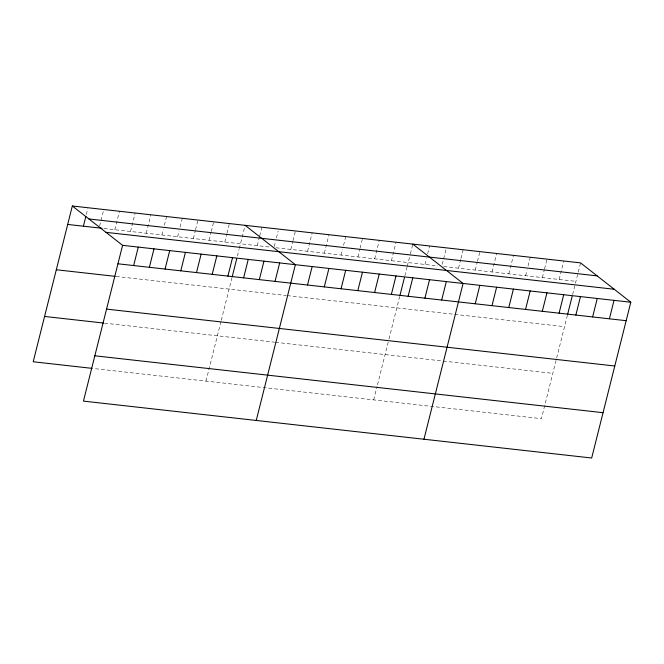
<?xml version="1.0" encoding="UTF-8"?>
<svg xmlns="http://www.w3.org/2000/svg" width="664" height="664" viewBox="0 0 664 664"><rect width="100%" height="100%" fill="white"/><g stroke="black" fill="none" stroke-linecap="round" stroke-linejoin="round"><path stroke-width="0.5" stroke-dasharray="3.32 2.49" d="M86.328 214.547L87.797 208.72M99.6 226.017L103.501 210.48M114.822 229.719L119.454 211.268M130.526 231.479L135.165 213.028M146.238 233.238L150.869 214.779M161.941 234.998L163.41 229.171M164.381 225.279L166.581 216.539M177.653 236.757L179.114 230.923M180.093 227.038L182.293 218.298M193.365 238.509L195.316 230.74M195.556 229.769L197.996 220.058M209.069 240.268L211.019 232.5M211.268 231.528L213.708 221.817M224.781 242.028L226.731 234.259M226.972 233.288L229.412 223.577M205.998 381.111L221.046 321.202M221.286 320.231L231.952 277.776M237.405 256.063L239.065 249.457M239.306 248.51L245.124 225.337M257.258 245.663L259.458 236.923M259.699 235.952L261.898 227.212M274.273 246.576L275.494 241.713M276.473 237.828L278.174 231.031M290.799 249.423L292.758 241.654M292.998 240.683L295.438 230.964M307.573 251.299L312.204 232.848M324.347 253.175L328.979 234.724M341.113 255.051L342.582 249.224M343.554 245.34L345.753 236.6M357.888 256.935L359.838 249.166M360.079 248.195L362.519 238.476M374.662 258.811L379.293 240.36M391.428 260.686L396.068 242.236M373.707 399.886L377.027 386.672M377.501 384.788L388.755 339.985M388.996 339.005L399.662 296.551M404.882 275.784L407.015 267.285M407.256 266.339L410.153 254.793M410.393 253.822L412.834 244.111M424.968 264.446L426.437 258.611M427.657 253.756L429.608 245.987M442.232 264.38L446.382 247.863M458.517 268.198L460.708 259.458M460.957 258.487L463.148 249.747M475.283 270.074L477.233 262.305M477.482 261.334L479.923 251.623M492.057 271.958L496.689 253.499M508.831 273.834L513.463 255.374M525.597 275.709L527.067 269.883M528.038 265.998L530.237 257.258M542.372 277.585L544.322 269.816M544.563 268.845L547.003 259.134M559.138 279.461L563.777 261.01M567.38 315.334L541.417 418.669L93.093 368.47M572.592 294.559L580.552 262.886M104.016 228.507L271.07 247.216M276 247.763L437.8 265.882M443.718 266.538L575.912 281.345M116.2 276.465L286.325 295.513M287.313 295.621L564.533 326.663M104.472 323.152L274.597 342.201M275.585 342.309L442.307 360.975M443.295 361.091L552.805 373.351"/><path stroke-width="1" d="M72.326 205.989L122.583 245.331L83.448 401.114L591.674 458.011L630.8 302.236L580.552 262.886L72.326 205.989L33.2 361.764L92.105 368.362M83.398 226.2L85.839 216.489M133.655 265.55L138.286 247.091M149.358 267.301L153.998 248.851M165.07 269.061L169.71 250.61M180.782 270.821L185.414 252.37M196.486 272.58L201.126 254.129M212.198 274.34L216.829 255.889M227.901 276.099L232.541 257.649M232.184 276.83L236.691 258.894M243.613 277.859L248.253 259.4M259.325 279.619L263.957 261.159M275.029 281.378L279.668 262.919M256.246 420.461L295.372 264.679L245.124 225.337M307.515 285.014L312.146 266.554M324.281 286.889L328.921 268.439M341.055 288.765L345.687 270.314M357.821 290.641L362.461 272.19M374.596 292.525L379.235 274.066M391.37 294.401L396.001 275.942M399.902 295.613L404.409 277.668M408.136 296.277L412.776 277.826M424.91 298.153L429.542 279.702M441.684 300.028L446.316 281.577M423.956 439.236L463.09 283.453L412.834 244.111M475.225 303.788L479.856 285.337M491.991 305.664L496.63 287.213M508.765 307.54L513.405 289.089M525.539 309.424L530.171 290.965M542.305 311.3L546.945 292.841M559.08 313.176L563.711 294.725M567.612 314.387L572.119 296.451M575.854 315.051L580.485 296.601M592.62 316.927L597.26 298.476M609.394 318.811L614.026 300.352M88.91 218.971L597.135 275.875M67.695 224.44L102.057 228.291M105.999 232.35L614.217 289.247M122.583 245.331L630.8 302.236M117.943 263.791L626.169 320.687M56.307 269.758L115.221 276.357M106.564 309.109L614.781 366.005M44.579 316.454L103.493 323.044M94.836 355.796L603.053 412.693"/></g></svg>
